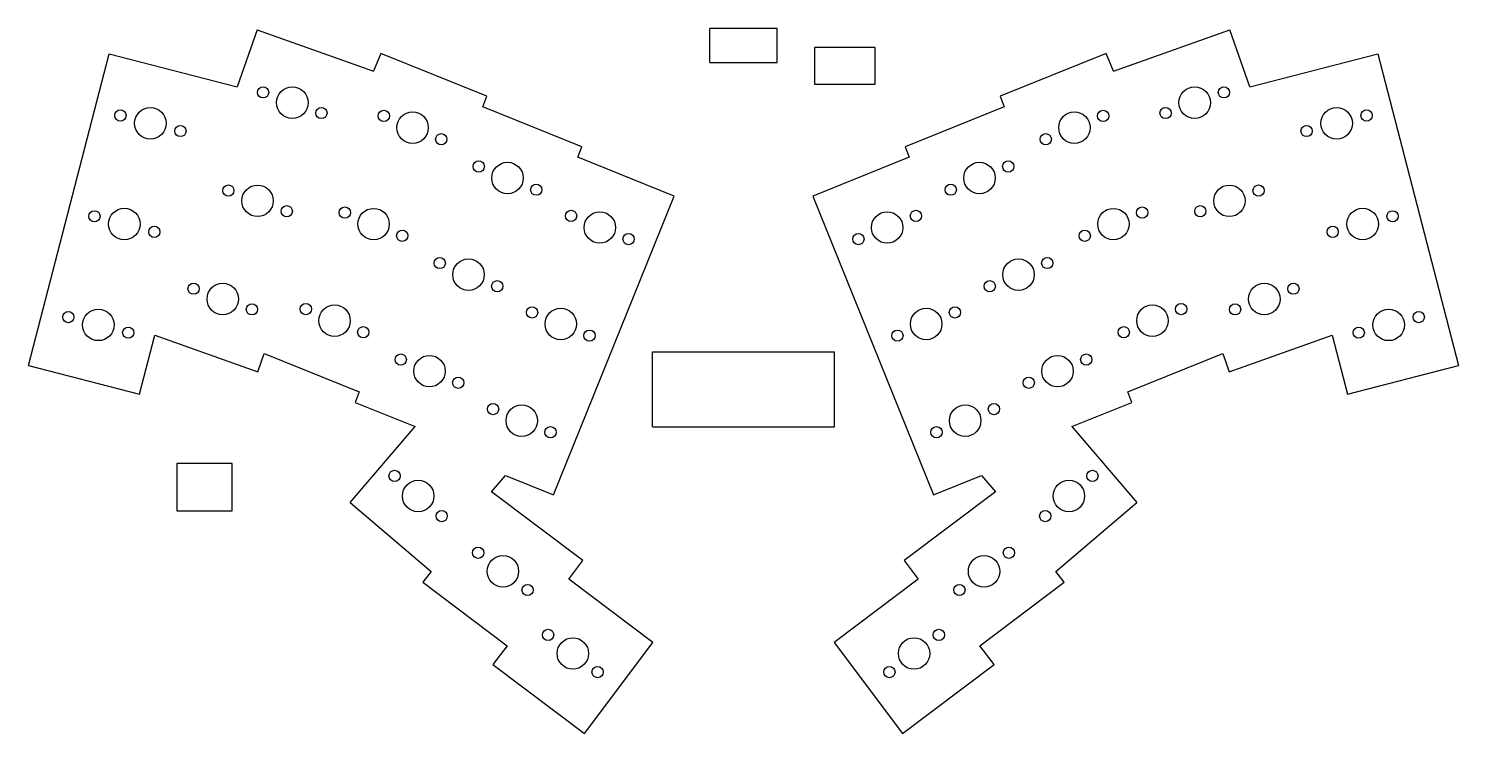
# Model space of a CAD drawing. Header units: millimetres. Extents: x 88 to 342, y -173 to -47.
import ezdxf

# ---------------------------------------------------------------- set-up
doc = ezdxf.new("R2010")
doc.units = ezdxf.units.MM

msp = doc.modelspace()

# ---------------------------------------------------------------- linework, layer by layer
for p, q in [((128.25, -47.61), (124.66, -57.73)), ((128.25, -47.61), (148.91, -54.92)), ((208.63, -53.36), (208.63, -47.36)), ((220.63, -47.36), (208.63, -47.36)), ((220.63, -53.36), (220.63, -47.36)), ((280.35, -54.92), (301, -47.61)), ((304.59, -57.73), (301, -47.61)), ((238.03, -50.7), (227.23, -50.7)), ((227.23, -50.7), (227.23, -57.25)), ((238.03, -57.25), (238.03, -50.7)), ((87.62, -107.23), (101.94, -51.85)), ((101.94, -51.85), (124.66, -57.73)), ((150.18, -51.77), (148.91, -54.92)), ((169.05, -59.39), (150.18, -51.77)), ((279.07, -51.77), (260.2, -59.39)), ((280.35, -54.92), (279.07, -51.77)), ((304.59, -57.73), (327.31, -51.85)), ((327.31, -51.85), (341.63, -107.23)), ((208.63, -53.36), (220.63, -53.36)), ((227.23, -57.25), (238.03, -57.25)), ((168.3, -61.25), (169.05, -59.39)), ((260.2, -59.39), (260.95, -61.25)), ((185.92, -68.36), (168.3, -61.25)), ((260.95, -61.25), (243.34, -68.36)), ((185.17, -70.22), (185.92, -68.36)), ((243.34, -68.36), (244.08, -70.22)), ((202.32, -77.15), (185.17, -70.22)), ((244.08, -70.22), (226.93, -77.15)), ((180.89, -130.18), (202.32, -77.15)), ((226.93, -77.15), (248.36, -130.18)), ((107.32, -112.33), (110.03, -101.84)), ((110.03, -101.84), (128.34, -108.32)), ((300.92, -108.32), (319.22, -101.84)), ((319.22, -101.84), (321.93, -112.33)), ((128.34, -108.32), (129.48, -105.1)), ((129.48, -105.1), (146.37, -111.92)), ((198.48, -104.79), (230.78, -104.79)), ((198.48, -118.09), (198.48, -104.79)), ((230.78, -118.09), (230.78, -104.79)), ((282.88, -111.92), (299.77, -105.1)), ((299.77, -105.1), (300.92, -108.32)), ((87.62, -107.23), (107.32, -112.33)), ((321.93, -112.33), (341.63, -107.23)), ((146.37, -111.92), (145.62, -113.78)), ((145.62, -113.78), (156.27, -118.08)), ((272.98, -118.08), (283.63, -113.78)), ((283.63, -113.78), (282.88, -111.92)), ((144.77, -131.55), (156.27, -118.08)), ((198.48, -118.09), (230.78, -118.09)), ((272.98, -118.08), (284.48, -131.55)), ((123.78, -124.63), (113.98, -124.63)), ((113.98, -124.63), (113.98, -133.03)), ((123.78, -133.03), (123.78, -124.63)), ((169.88, -129.63), (172.35, -126.73)), ((172.35, -126.73), (180.89, -130.18)), ((248.36, -130.18), (256.9, -126.73)), ((256.9, -126.73), (259.37, -129.63)), ((144.77, -131.55), (159.12, -143.81)), ((186.08, -141.84), (169.88, -129.63)), ((259.37, -129.63), (243.17, -141.84)), ((270.13, -143.81), (284.48, -131.55)), ((113.98, -133.03), (123.78, -133.03)), ((183.57, -145.18), (186.08, -141.84)), ((243.17, -141.84), (245.68, -145.18)), ((159.12, -143.81), (157.67, -145.73)), ((271.58, -145.73), (270.13, -143.81)), ((157.67, -145.73), (172.62, -156.99)), ((198.52, -156.44), (183.57, -145.18)), ((245.68, -145.18), (230.73, -156.44)), ((256.63, -156.99), (271.58, -145.73)), ((172.62, -156.99), (170.11, -160.33)), ((186.36, -172.57), (198.52, -156.44)), ((230.73, -156.44), (242.89, -172.57)), ((259.14, -160.33), (256.63, -156.99)), ((170.11, -160.33), (186.36, -172.57)), ((242.89, -172.57), (259.14, -160.33))]:
    msp.add_line(p, q)
for centre, radius in [((129.28, -58.69), 1), ((134.47, -60.52), 2.8), ((294.78, -60.52), 2.8), ((299.97, -58.69), 1), ((103.94, -62.8), 1), ((109.26, -64.18), 2.8), ((139.65, -62.36), 1), ((150.73, -62.88), 1), ((155.83, -64.95), 2.8), ((273.42, -64.95), 2.8), ((278.52, -62.88), 1), ((289.6, -62.36), 1), ((319.99, -64.18), 2.8), ((325.31, -62.8), 1), ((114.59, -65.56), 1), ((160.93, -67.01), 1), ((268.32, -67.01), 1), ((314.66, -65.56), 1), ((167.6, -71.86), 1), ((172.7, -73.92), 2.8), ((256.55, -73.92), 2.8), ((261.65, -71.86), 1), ((123.11, -76.13), 1), ((128.29, -77.96), 2.8), ((177.8, -75.98), 1), ((251.45, -75.98), 1), ((300.96, -77.96), 2.8), ((306.14, -76.13), 1), ((99.31, -80.71), 1), ((104.63, -82.09), 2.8), ((133.48, -79.8), 1), ((143.8, -80.04), 1), ((148.9, -82.1), 2.8), ((184, -80.64), 1), ((189.1, -82.7), 2.8), ((240.15, -82.7), 2.8), ((245.25, -80.64), 1), ((280.35, -82.1), 2.8), ((285.45, -80.04), 1), ((295.78, -79.8), 1), ((324.62, -82.09), 2.8), ((329.94, -80.71), 1), ((109.96, -83.47), 1), ((154, -84.16), 1), ((194.2, -84.76), 1), ((235.05, -84.76), 1), ((275.25, -84.16), 1), ((319.3, -83.47), 1), ((160.67, -89.01), 1), ((165.77, -91.07), 2.8), ((263.48, -91.07), 2.8), ((268.58, -89.01), 1), ((116.93, -93.57), 1), ((122.12, -95.4), 2.8), ((170.87, -93.13), 1), ((258.38, -93.13), 1), ((307.14, -95.4), 2.8), ((312.32, -93.57), 1), ((127.3, -97.24), 1), ((136.87, -97.19), 1), ((141.97, -99.25), 2.8), ((287.28, -99.25), 2.8), ((292.38, -97.19), 1), ((301.95, -97.24), 1), ((94.68, -98.62), 1), ((100, -100), 2.8), ((177.07, -97.79), 1), ((182.17, -99.85), 2.8), ((247.08, -99.85), 2.8), ((252.18, -97.79), 1), ((329.25, -100), 2.8), ((334.58, -98.62), 1), ((105.32, -101.38), 1), ((147.07, -101.31), 1), ((187.27, -101.91), 1), ((241.98, -101.91), 1), ((282.18, -101.31), 1), ((323.93, -101.38), 1), ((153.74, -106.16), 1), ((158.84, -108.22), 2.8), ((270.41, -108.22), 2.8), ((275.51, -106.16), 1), ((163.94, -110.28), 1), ((265.31, -110.28), 1), ((170.14, -114.95), 1), ((175.24, -117.01), 2.8), ((254.01, -117.01), 2.8), ((259.11, -114.95), 1), ((180.34, -119.07), 1), ((248.91, -119.07), 1), ((152.64, -126.83), 1), ((276.61, -126.83), 1), ((156.83, -130.4), 2.8), ((272.43, -130.4), 2.8), ((161.01, -133.97), 1), ((268.24, -133.97), 1), ((167.49, -140.48), 1), ((261.77, -140.48), 1), ((171.88, -143.79), 2.8), ((257.37, -143.79), 2.8), ((176.27, -147.1), 1), ((252.98, -147.1), 1), ((179.92, -155.07), 1), ((249.33, -155.07), 1), ((184.31, -158.38), 2.8), ((244.94, -158.38), 2.8), ((188.71, -161.69), 1), ((240.55, -161.69), 1)]:
    msp.add_circle(centre, radius)

doc.saveas('drawing.dxf')
